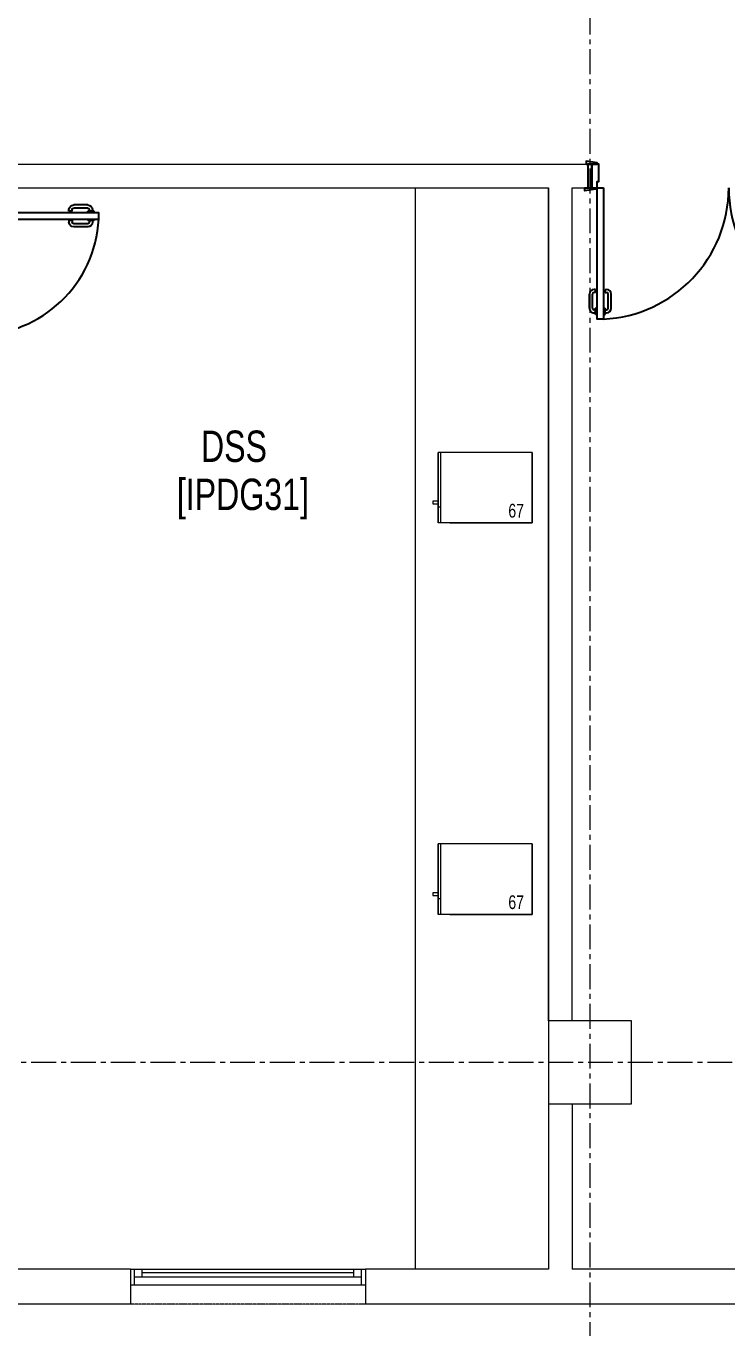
# Model space of a CAD drawing. Header units: millimetres. Extents: x 26027 to 581921, y 7230 to 233891.
# Drawn here: x 498797 to 503272, y 126249 to 134563 of the extents above; entities that cross this region are included whole.
import ezdxf

# ---------------------------------------------------------------- set-up
doc = ezdxf.new("R2010")
doc.units = ezdxf.units.MM
doc.header["$LTSCALE"] = 5
doc.linetypes.add('CENTER', pattern=[50.8, 31.75, -6.35, 6.35, -6.35])
doc.linetypes.add('HIDDEN2', pattern=[0.1875, 0.125, -0.0625])
for name, color, linetype, lineweight in [('72_EGR_BASE_TEXT', 7, 'Continuous', 5), ('Aluminum', 7, 'Continuous', 5), ('Medical Equipment and Furniture', 163, 'Continuous', 0), ('Proj', 7, 'HIDDEN2', 5), ('Structure', 20, 'Continuous', 5), ('Walls', 32, 'Continuous', 5)]:
    doc.layers.add(name, color=color, linetype=linetype, lineweight=lineweight)
for name, color, linetype in [('axes', 9, 'Continuous'), ('GE-ARCHITECTURAL_ELEMENTS', 8, 'Continuous'), ('GE-FURNITURE', 8, 'Continuous')]:
    doc.layers.add(name, color=color, linetype=linetype)
doc.layers.add('Wooden Joinery', color=7, linetype='Continuous', lineweight=5, true_color=0xffdcd1)
doc.styles.add('X3G_ENTITY_257CFD', font='swisscl.ttf', dxfattribs={"height": 200})
doc.styles.add('X3G_ENTITY_2587EA', font='swisscl.ttf', dxfattribs={"height": 200})

# ---------------------------------------------------------------- blocks, each defined once
blk = doc.blocks.new('AUTOCLAVE - FAST CYCLE - 30L - HORIZONTAL - TABLE TOP')
at = {"layer": 'Medical Equipment and Furniture', "color": 252}
for p, q in [((-781118.9, -388429.8, 0), (-781118.9, -388879.8, 0)), ((-781118.9, -388476.2, 0), (-781118.9, -388879.8, 0)), ((-781103.9, -388429.8, 0), (-781103.9, -388879.8, 0)), ((-780518.9, -388476.2, 0), (-780518.9, -388879.8, 0)), ((-781118.9, -388879.8, 0), (-781118.9, -388777.8, 0)), ((-781118.9, -388777.8, 0), (-781103.9, -388777.8, 0)), ((-781043.9, -388879.8, 0), (-780518.9, -388879.8, 0))]:
    blk.add_line(p, q, dxfattribs=at)
at = {"layer": 'Medical Equipment and Furniture'}
for p, q in [((-781118.9, -388879.8, 0), (-781118.9, -388429.8, 0)), ((-780518.9, -388429.8, 0), (-781118.9, -388429.8, 0)), ((-781118.9, -388429.8, 0), (-781118.9, -388879.8, 0)), ((-780518.9, -388429.8, 0), (-780518.9, -388879.8, 0)), ((-780518.9, -388879.8, 0), (-780518.9, -388429.8, 0)), ((-780518.9, -388879.8, 0), (-781118.9, -388879.8, 0))]:
    blk.add_line(p, q, dxfattribs=at)
at = {"layer": 'Medical Equipment and Furniture', "color": 252, "elevation": 0}
blk.add_lwpolyline([(-781152.4, -388759.1), (-781118.9, -388759.1), (-781118.9, -388742.1), (-781152.4, -388742.1)], close=True, dxfattribs=at)
blk = doc.blocks.new('A$C72370EFE')
at = {"layer": 'GE-ARCHITECTURAL_ELEMENTS'}
for p, q in [((-0.05, -0.07), (-0.05, -0.16)), ((-0.03, -0.07), (-0.03, -0.16)), ((-0.01, -0.04), (-0.02, -0.04)), ((-0.01, -0.06), (-0.02, -0.06)), ((-0.01, -0.03), (-0.01, -0.07)), ((0, -0.03), (-0.01, -0.03)), ((0, -0.07), (-0.01, -0.07)), ((0.04, -0.03), (0.05, -0.03)), ((0.04, -0.07), (0.05, -0.07)), ((0.05, -0.03), (0.05, -0.07)), ((0.05, -0.04), (0.06, -0.04)), ((0.05, -0.06), (0.06, -0.06)), ((0.07, -0.07), (0.07, -0.16)), ((0.09, -0.07), (0.09, -0.16)), ((-0.01, -0.17), (-0.02, -0.17)), ((-0.01, -0.19), (-0.02, -0.19)), ((-0.01, -0.17), (-0.01, -0.19)), ((0.05, -0.17), (0.06, -0.17)), ((0.05, -0.17), (0.05, -0.19)), ((0.05, -0.19), (0.06, -0.19))]:
    blk.add_line(p, q, dxfattribs=at)
for centre, radius, start, end in [((-0.02, -0.07), 0.03, 90, 180), ((-0.02, -0.07), 0.01, 90, 180), ((0.06, -0.07), 0.03, 0, 90), ((0.06, -0.07), 0.01, 0, 90), ((-0.02, -0.16), 0.03, 180, 270), ((-0.02, -0.16), 0.01, 180, 270), ((0.06, -0.16), 0.01, 270, 0), ((0.06, -0.16), 0.03, 270, 0)]:
    blk.add_arc(centre, radius, start, end, dxfattribs=at)
blk = doc.blocks.new('DR1')
at = {"layer": 'GE-FURNITURE', "elevation": 0}
for points in [[(1743402.9, 41721.9), (1743392.9, 41721.9), (1743382.9, 41791.9), (1743402.9, 41791.9)], [(1743552.9, 41731.9), (1743562.9, 41731.9), (1743572.9, 41801.9), (1743552.9, 41801.9)], [(1743552.9, 41681.9), (1744331.9, 41681.9), (1744331.9, 41721.9), (1743552.9, 41721.9)], [(1743402.9, 40941.9), (1743392.9, 40941.9), (1743382.9, 40871.9), (1743402.9, 40871.9)], [(1743552.9, 40931.9), (1743562.9, 40931.9), (1743572.9, 40861.9), (1743552.9, 40861.9)]]:
    blk.add_lwpolyline(points, close=True, dxfattribs=at)
for points in [[(1743552.9, 41756.9), (1743402.9, 41756.9), (1743402.9, 41781.9), (1743552.9, 41781.9), (1743552.9, 41756.9)], [(1743552.9, 41756.9), (1743552.9, 41721.9), (1743512.9, 41721.9), (1743512.9, 41711.9), (1743402.9, 41711.9), (1743402.9, 41756.9), (1743552.9, 41756.9)], [(1743552.9, 40906.9), (1743552.9, 40941.9), (1743512.9, 40941.9), (1743512.9, 40951.9), (1743402.9, 40951.9), (1743402.9, 40906.9), (1743552.9, 40906.9)], [(1743552.9, 40906.9), (1743402.9, 40906.9), (1743402.9, 40881.9), (1743552.9, 40881.9), (1743552.9, 40906.9)]]:
    blk.add_lwpolyline(points, dxfattribs=at)
at = {"layer": 'GE-FURNITURE'}
blk.add_arc((1743552.9, 41721.9, 0), 780, 270, 357.0603, dxfattribs=at)
at = {"layer": 'GE-FURNITURE', "xscale": -999.9999999998856, "yscale": 999.9999999998856, "zscale": 999.9999999998854, "rotation": 270}
blk.add_blockref('A$C72370EFE', (1744331.9, 41681.9, 0), dxfattribs=at)
blk = doc.blocks.new('A$C009F45C9')
at = {"layer": 'GE-ARCHITECTURAL_ELEMENTS'}
for p, q in [((844, -1650), (754, -1650)), ((724, -1690), (724, -1680)), ((744, -1690), (724, -1690)), ((744, -1690), (744, -1680)), ((844, -1670), (754, -1670)), ((884, -1690), (844, -1690)), ((844, -1700), (844, -1690)), ((844, -1740), (844, -1750)), ((854, -1690), (854, -1680)), ((874, -1690), (874, -1680)), ((884, -1700), (884, -1690)), ((884, -1740), (884, -1750)), ((724, -1750), (724, -1760)), ((744, -1750), (724, -1750)), ((744, -1750), (744, -1760)), ((844, -1770), (754, -1770)), ((844, -1790), (754, -1790)), ((884, -1750), (844, -1750)), ((854, -1750), (854, -1760)), ((874, -1750), (874, -1760))]:
    blk.add_line(p, q, dxfattribs=at)
for points in [[(-75, -60), (-85, -60), (-95, 10), (-75, 10)], [(75, -50), (85, -50), (95, 20), (75, 20)], [(75, -100), (914, -100), (914, -60), (75, -60)], [(-75, -1740), (-85, -1740), (-95, -1810), (-75, -1810)], [(75, -1700), (914, -1700), (914, -1740), (75, -1740)], [(75, -1700), (914, -1700), (914, -1740), (75, -1740)], [(75, -1750), (85, -1750), (95, -1820), (75, -1820)]]:
    blk.add_lwpolyline(points, close=True, dxfattribs=at)
for points in [[(75, -25), (-75, -25), (-75, 0), (75, 0), (75, -25)], [(75, -25), (75, -60), (35, -60), (35, -70), (-75, -70), (-75, -25), (75, -25)], [(75, -1775), (75, -1740), (35, -1740), (35, -1730), (-75, -1730), (-75, -1775), (75, -1775)], [(75, -1775), (-75, -1775), (-75, -1800), (75, -1800), (75, -1775)]]:
    blk.add_lwpolyline(points, dxfattribs=at)
for centre, radius, start, end in [((75, -60), 840, 270, 357.2706), ((75, -1740), 840, 2.7294, 90), ((754, -1680), 30, 90, 180), ((844, -1680), 30, 0, 90), ((754, -1680), 10, 90, 180), ((844, -1680), 10, 0, 90), ((754, -1760), 30, 180, 270), ((754, -1760), 10, 180, 270), ((844, -1760), 10, 270, 0), ((844, -1760), 30, 270, 0)]:
    blk.add_arc(centre, radius, start, end, dxfattribs=at)

msp = doc.modelspace()

# ---------------------------------------------------------------- linework, layer by layer
at = {"layer": 'Aluminum'}
for p, q in [((499463.8, 126625.3), (500963.8, 126625.3)), ((499488.8, 126525.3), (499488.8, 126625.3)), ((499538.8, 126575.3), (499538.8, 126625.3)), ((500888.8, 126575.3), (500888.8, 126625.3)), ((500938.8, 126525.3), (500938.8, 126625.3)), ((499488.8, 126575.3), (500938.8, 126575.3)), ((500888.8, 126600.3), (499538.8, 126600.3)), ((499463.8, 126525.3), (500963.8, 126525.3))]:
    msp.add_line(p, q, dxfattribs=at)
at = {"layer": 'axes', "linetype": 'CENTER', "lineweight": 0}
for p, q in [((502398.8, 120285.6, 0), (502398.8, 210035.3, 0)), ((581030.5, 127945.3, 2.4), (449113.3, 127945.3, 2.4))]:
    msp.add_line(p, q, dxfattribs=at)
at = {"layer": 'Medical Equipment and Furniture'}
for p, q in [((501283.8, 126625.3, 0), (501283.8, 133530.3, 0)), ((501283.8, 133530.3, 0), (502133.8, 133530.3, 0)), ((502133.8, 133530.3, 0), (502133.8, 126625.3, 0)), ((502133.8, 126625.3, 0), (501283.8, 126625.3, 0))]:
    msp.add_line(p, q, dxfattribs=at)
at = {"layer": 'Proj'}
msp.add_line((500963.8, 126400.3), (499463.8, 126400.3), dxfattribs=at)
at = {"layer": 'Structure', "elevation": 0}
msp.add_lwpolyline([(502133.8, 127680.3), (502663.8, 127680.3), (502663.8, 128210.3), (502133.8, 128210.3)], close=True, dxfattribs=at)
at = {"layer": 'Walls'}
for p, q in [((502383.8, 133530.3, 0), (502383.8, 133680.3, 0)), ((502133.8, 128210.3), (502133.8, 133530.3)), ((502283.8, 128210.3), (502283.8, 133530.3)), ((502133.8, 127680.3), (502133.8, 126625.3)), ((502283.8, 127680.3), (502283.8, 126625.3)), ((499463.8, 126625.3), (498481.9, 126625.3)), ((499463.8, 126625.3), (499463.8, 126400.3)), ((502133.8, 126625.3), (500963.8, 126625.3)), ((500963.8, 126625.3), (500963.8, 126400.3)), ((503833.8, 126625.3), (502283.8, 126625.3)), ((499463.8, 126400.3), (497873.8, 126400.3)), ((503833.8, 126400.3), (500963.8, 126400.3))]:
    msp.add_line(p, q, dxfattribs=at)
at = {"layer": 'Walls', "elevation": 0}
for points in [[(485017.6, 133680.3), (502383.8, 133680.3)], [(498481.9, 133530.3), (502133.8, 133530.3)], [(502283.8, 133530.3), (502383.8, 133530.3)]]:
    msp.add_lwpolyline(points, dxfattribs=at)

# ---------------------------------------------------------------- block references
at = {"layer": 'Medical Equipment and Furniture'}
for p in [(1282547.6, 520269.9, 0), (1282547.6, 517769.9, 0)]:
    msp.add_blockref('AUTOCLAVE - FAST CYCLE - 30L - HORIZONTAL - TABLE TOP', p, dxfattribs=at)
at = {"layer": 'Wooden Joinery', "rotation": 269.9999999999999}
msp.add_blockref('A$C009F45C9', (504183.8, 133605.3, -2.4), dxfattribs=at)
at = {"layer": 'Wooden Joinery'}
msp.add_blockref('DR1', (-1245071, 91648.3, 2998.5), dxfattribs=at)

# ---------------------------------------------------------------- texts
at = {"layer": '72_EGR_BASE_TEXT', "char_height": 200, "attachment_point": 2, "style": 'X3G_ENTITY_2587EA'}
for s, insert in [('DSS', (500124.6, 131979.5)), ('[IPDG31]', (500181.3, 131672.2))]:
    msp.add_mtext(s, dxfattribs=dict(at, insert=insert))
at = {"layer": 'Medical Equipment and Furniture', "char_height": 87.47, "attachment_point": 2, "style": 'X3G_ENTITY_257CFD'}
for insert in [(501926.3, 131511.7, 0), (501926.3, 129011.7, 0)]:
    msp.add_mtext('67', dxfattribs=dict(at, insert=insert))

doc.saveas('drawing.dxf')
